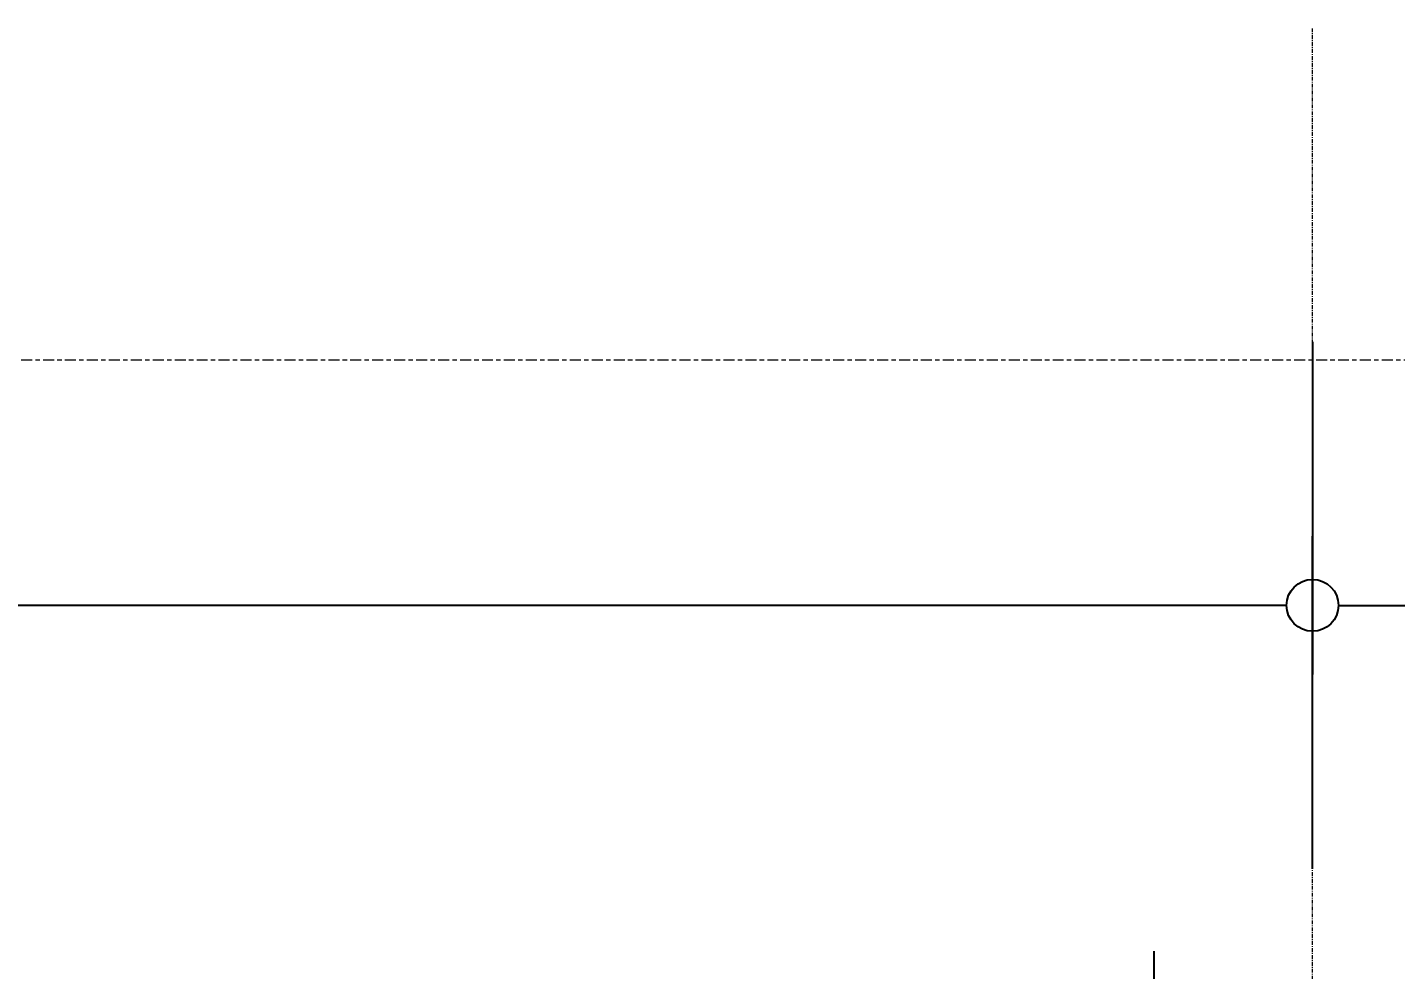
# Model space of a CAD drawing. Header units: millimetres. Extents: x 652554 to 1678317, y -308114 to 170803.
# Drawn here: x 677115 to 679094, y 114723 to 116086 of the extents above; entities that cross this region are included whole.
import ezdxf

# ---------------------------------------------------------------- set-up
doc = ezdxf.new("R2010")
doc.units = ezdxf.units.MM
doc.linetypes.add('Centre', pattern=[31.75, 6.35, -4.7625, 15.875, -4.7625])
doc.linetypes.add('DPA_Grid _ Level 100', pattern=[10, 5.5, -1.6, 1.3, -1.6])
doc.layers.get('Defpoints').update_dxf_attribs({"color": 250})
for name, color, linetype, lineweight in [('A-ANNO-DIMS', 1, 'Continuous', 9), ('A-FLOR-LEVL', 3, 'Continuous', 9), ('S-GRID', 251, 'Continuous', 9)]:
    doc.layers.add(name, color=color, linetype=linetype, lineweight=lineweight)
doc.styles.add('Arial_2', font='arial.ttf', dxfattribs={"height": 3})
doc.dimstyles.new('DPA-DIM-3_0_C-C', dxfattribs={"dimscale": 304.8, "dimtxt": 153.03891, "dimasz": 0.246063, "dimexe": 0.328084, "dimexo": 0.0625, "dimgap": 0.082021, "dimtad": 1, "dimdec": 0, "dimzin": 0, "dimdsep": 46, "dimtxsty": 'Arial_2', "dimblk1": 'DOTBLANK', "dimblk2": 'DOTBLANK', "dimsah": 1, "dimcen": 0.09, "dimdle": 0.328084, "dimadec": 8, "dimazin": 0, "dimtfac": 1, "dimtdec": 4, "dimtix": 1, "dimtmove": 0, "dimatfit": 3, "dimfxl": 0.656168, "dimfxlon": 1, "dimtvp": 1, "dimtolj": 1, "dimtzin": 0, "dimarcsym": 2})
doc.dimstyles.new('DPA-DIM-3_0_C-T', dxfattribs={"dimscale": 304.8, "dimtxt": 153.03891, "dimasz": 0.246063, "dimexe": 0.328084, "dimexo": 0.0625, "dimgap": 0.082021, "dimtad": 0, "dimjust": 2, "dimdec": 0, "dimzin": 0, "dimdsep": 46, "dimtxsty": 'Arial_2', "dimblk1": 'DOTBLANK', "dimblk2": 'OBLIQUE', "dimsah": 1, "dimcen": 0.09, "dimdle": 0.328084, "dimadec": 8, "dimazin": 0, "dimtfac": 1, "dimtdec": 4, "dimtix": 1, "dimtmove": 2, "dimatfit": 3, "dimfxl": 0.656168, "dimfxlon": 1, "dimtvp": 1, "dimtolj": 1, "dimtzin": 0, "dimarcsym": 2})
doc.dimstyles.new('DPA-DIM-3_0_T-T_1', dxfattribs={"dimscale": 304.8, "dimtxt": 153.03891, "dimasz": 0.328084, "dimexe": 0.328084, "dimexo": 0.0625, "dimgap": 0.082021, "dimtad": 1, "dimdec": 0, "dimzin": 0, "dimdsep": 46, "dimtxsty": 'Arial_2', "dimblk1": 'OBLIQUE', "dimblk2": 'OBLIQUE', "dimsah": 1, "dimcen": 0.09, "dimdle": 0.328084, "dimadec": 8, "dimazin": 0, "dimtfac": 1, "dimtdec": 4, "dimtix": 1, "dimtmove": 1, "dimatfit": 3, "dimfxl": 0.656168, "dimfxlon": 1, "dimtvp": 1, "dimtolj": 1, "dimtzin": 0, "dimarcsym": 2})

# ---------------------------------------------------------------- blocks, each defined once
blk = doc.blocks.new('_DotBlank')
at = {"color": 0, "linetype": 'ByBlock', "lineweight": -2}
blk.add_line((-0.5, 0), (-1, 0), dxfattribs=at)
blk.add_circle((0, 0), 0.5, dxfattribs=at)
blk = doc.blocks.new('*D5414')
at = {"layer": 'A-ANNO-DIMS', "color": 0, "lineweight": -2, "transparency": 16777216}
for p, q in [((670673.8, 114869.1), (670673.8, 115350)), ((678973.8, 114869.1), (678973.8, 115350)), ((678898.8, 115250), (670748.8, 115250))]:
    blk.add_line(p, q, dxfattribs=at)
at = {"layer": 'Defpoints', "color": 0, "transparency": 16777216}
for p in [(670673.8, 115250), (670673.8, 114850), (678973.8, 114850)]:
    blk.add_point(p, dxfattribs=at)
at = {"layer": 'A-ANNO-DIMS', "color": 0, "lineweight": -2, "transparency": 16777216, "xscale": 75, "yscale": 75, "zscale": 75, "rotation": 180}
blk.add_blockref('_DotBlank', (670673.8, 115250), dxfattribs=at)
at = {"layer": 'A-ANNO-DIMS', "color": 0, "lineweight": -2, "transparency": 16777216, "xscale": 75, "yscale": 75, "zscale": 75}
blk.add_blockref('_DotBlank', (678973.8, 115250), dxfattribs=at)
at = {"layer": 'A-ANNO-DIMS', "color": 0, "transparency": 16777216, "insert": (674823.8, 115351.7), "char_height": 150, "width": 1107.531, "attachment_point": 5, "style": 'Arial_2'}
blk.add_mtext('\\A1;8300', dxfattribs=at)
blk = doc.blocks.new('_Oblique')
at = {"color": 0, "linetype": 'ByBlock', "lineweight": -2}
blk.add_line((-0.5, -0.5), (0.5, 0.5), dxfattribs=at)
blk = doc.blocks.new('*D5415')
at = {"layer": 'A-ANNO-DIMS', "color": 0, "lineweight": -2, "transparency": 16777216}
for p, q in [((678744.9, 114269.1), (678744.9, 114750)), ((682286.9, 114269.1), (682286.9, 114750)), ((682386.9, 114650), (678644.9, 114650))]:
    blk.add_line(p, q, dxfattribs=at)
at = {"layer": 'Defpoints', "color": 0, "transparency": 16777216}
for p in [(678744.9, 114650), (678744.9, 114250), (682286.9, 114250)]:
    blk.add_point(p, dxfattribs=at)
at = {"layer": 'A-ANNO-DIMS', "color": 0, "lineweight": -2, "transparency": 16777216, "xscale": 100, "yscale": 100, "zscale": 100, "rotation": 180}
blk.add_blockref('_Oblique', (678744.9, 114650), dxfattribs=at)
at = {"layer": 'A-ANNO-DIMS', "color": 0, "lineweight": -2, "transparency": 16777216, "xscale": 100, "yscale": 100, "zscale": 100}
blk.add_blockref('_Oblique', (682286.9, 114650), dxfattribs=at)
at = {"layer": 'A-ANNO-DIMS', "color": 0, "transparency": 16777216, "insert": (680515.9, 114751.7), "char_height": 150, "width": 1107.531, "attachment_point": 5, "style": 'Arial_2'}
blk.add_mtext('\\A1;3542', dxfattribs=at)
blk = doc.blocks.new('*D5416')
at = {"layer": 'A-ANNO-DIMS', "color": 0, "lineweight": -2, "transparency": 16777216}
for p, q in [((669953.8, 114269.1), (669953.8, 114750)), ((678744.9, 114269.1), (678744.9, 114750)), ((678844.9, 114650), (669853.8, 114650))]:
    blk.add_line(p, q, dxfattribs=at)
at = {"layer": 'Defpoints', "color": 0, "transparency": 16777216}
for p in [(669953.8, 114650), (669953.8, 114250), (678744.9, 114250)]:
    blk.add_point(p, dxfattribs=at)
at = {"layer": 'A-ANNO-DIMS', "color": 0, "lineweight": -2, "transparency": 16777216, "xscale": 100, "yscale": 100, "zscale": 100, "rotation": 180}
blk.add_blockref('_Oblique', (669953.8, 114650), dxfattribs=at)
at = {"layer": 'A-ANNO-DIMS', "color": 0, "lineweight": -2, "transparency": 16777216, "xscale": 100, "yscale": 100, "zscale": 100}
blk.add_blockref('_Oblique', (678744.9, 114650), dxfattribs=at)
at = {"layer": 'A-ANNO-DIMS', "color": 0, "transparency": 16777216, "insert": (674349.4, 114751.6), "char_height": 150, "width": 1107.531, "attachment_point": 5, "style": 'Arial_2'}
blk.add_mtext('\\A1;8791', dxfattribs=at)
blk = doc.blocks.new('*D5419')
at = {"layer": 'Defpoints', "color": 0, "transparency": 16777216}
for p in [(678973.8, 115391.4), (678973.8, 115391.4), (678973.8, 115250)]:
    blk.add_point(p, dxfattribs=at)
blk = doc.blocks.new('_None')
blk = doc.blocks.new('*D5420')
at = {"layer": 'A-ANNO-DIMS', "color": 0, "lineweight": -2, "transparency": 16777216}
for p, q in [((678973.8, 115631), (678973.8, 115150)), ((682286.9, 114869.1), (682286.9, 115350)), ((679048.8, 115250), (682386.9, 115250))]:
    blk.add_line(p, q, dxfattribs=at)
at = {"layer": 'Defpoints', "color": 0, "transparency": 16777216}
for p in [(678973.8, 115650), (682286.9, 115250), (682286.9, 114850)]:
    blk.add_point(p, dxfattribs=at)
at = {"layer": 'A-ANNO-DIMS', "color": 0, "lineweight": -2, "transparency": 16777216, "xscale": 75, "yscale": 75, "zscale": 75, "rotation": 180}
blk.add_blockref('_DotBlank', (678973.8, 115250), dxfattribs=at)
at = {"layer": 'A-ANNO-DIMS', "color": 0, "lineweight": -2, "transparency": 16777216, "xscale": 75, "yscale": 75, "zscale": 75}
blk.add_blockref('_Oblique', (682286.9, 115250), dxfattribs=at)
at = {"layer": 'A-ANNO-DIMS', "color": 0, "transparency": 16777216, "insert": (680086, 115589.5), "char_height": 150, "width": 1107.531, "attachment_point": 1, "line_spacing_factor": 0.941778, "style": 'Arial_2'}
blk.add_mtext('\\A1;3313', dxfattribs=at)

msp = doc.modelspace()

# ---------------------------------------------------------------- linework, layer by layer
at = {"layer": 'A-FLOR-LEVL', "linetype": 'Centre'}
msp.add_line((658679.5343, 115605.1206), (699982.2381, 115605.1206), dxfattribs=at)
at = {"layer": 'S-GRID', "linetype": 'DPA_Grid _ Level 100'}
msp.add_line((678973.7798, 98418.8585), (678973.7798, 116085.8576), dxfattribs=at)

# ---------------------------------------------------------------- dimensions: what is measured, and where the dimension line sits
at = {"layer": 'A-ANNO-DIMS'}
dim = msp.add_linear_dim(base=(682286.9322, 115250.0211), p1=(678973.7798, 115650.0211), p2=(682286.9322, 114850.0211), dimstyle='DPA-DIM-3_0_C-T', override={"dimpost": '<>', "dimfxl": 3408.368921}, dxfattribs=at)
dim.commit()
dim.dimension.update_dxf_attribs({"geometry": '*D5420', "text_midpoint": (680639.7755, 115489.49), "dimtype": 160})
for base, p1, p2, dimstyle, override, picture, middle in [((670673.7798, 115250.0211), (678973.7798, 114850.0211), (670673.7798, 114850.0211), 'DPA-DIM-3_0_C-C', {"dimpost": '<>', "dimfxl": 8300}, '*D5414', (674823.7798, 115351.6582)), ((669953.7774, 114650.0211), (678744.9322, 114250.0211), (669953.7774, 114250.0211), 'DPA-DIM-3_0_T-T_1', {"dimpost": '<>', "dimfxl": 8791.154775}, '*D5416', (674349.3548, 114751.607)), ((678744.9322, 114650.0211), (682286.9322, 114250.0211), (678744.9322, 114250.0211), 'DPA-DIM-3_0_T-T_1', {"dimpost": '<>', "dimfxl": 3542}, '*D5415', (680515.9322, 114751.6582))]:
    dim = msp.add_linear_dim(base=base, p1=p1, p2=p2, dimstyle=dimstyle, override=override, dxfattribs=at)
    dim.commit()
    dim.dimension.update_dxf_attribs({"geometry": picture, "text_midpoint": middle})
dim = msp.add_linear_dim(base=(678973.7798, 115250.0211), p1=(678973.7798, 115391.4424), p2=(678973.7798, 115391.4424), text=' ', dimstyle='DPA-DIM-3_0_C-T', override={"dimpost": '<>', "dimblk": 'None', "dimse1": 1, "dimse2": 1, "dimsd1": 1, "dimsd2": 1, "dimfxl": 0}, dxfattribs=at)
dim.commit()
dim.dimension.update_dxf_attribs({"geometry": '*D5419', "text_midpoint": (678973.7798, 115250.0211)})

doc.saveas('drawing.dxf')
